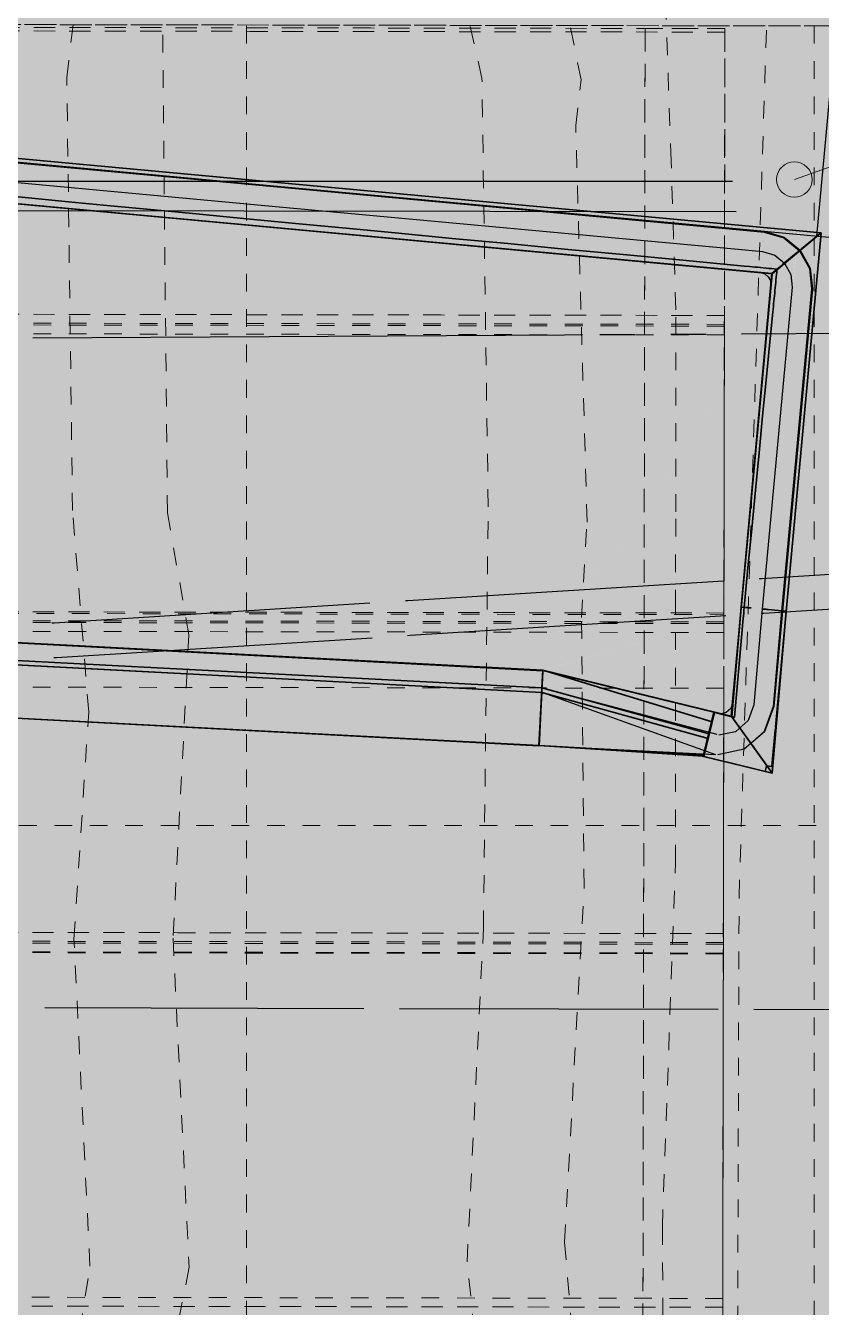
# Model space of a CAD drawing. Header units: metres. Extents: x 1 to 98, y 2 to 1697.
# Drawn here: x 20.02 to 24.51, y 1668.07 to 1675.31 of the extents above; entities that cross this region are included whole.
import ezdxf

# ---------------------------------------------------------------- set-up
doc = ezdxf.new("R2010")
doc.units = ezdxf.units.M
for name, pattern in [('Dot_Section Line', [0.02, 0, -0.02]), ('JacobsDash', [0.0045, 0.003, -0.0015]), ('JacobsDemolished', [0.0045, 0.003, -0.0015])]:
    doc.linetypes.add(name, pattern=pattern)
for name, color, linetype, lineweight in [('D-BDGE', 7, 'Continuous', 13), ('D-BDGE-FLOOR', 7, 'Continuous', 50), ('D-BDGE-FLOOR-PAT', 7, 'Continuous', 50), ('D-ENHA-ANNO-TEXT', 7, 'Continuous', 9), ('D-ENHA-TEXT', 7, 'Continuous', 9)]:
    doc.layers.add(name, color=color, linetype=linetype, lineweight=lineweight)
for name, color, linetype, lineweight, true_color in [('D-BDGE-DECK', 7, 'Continuous', 13, 0x8c8cc6), ('D-BDGE-DECK-PAT', 7, 'Continuous', 13, 0x8c8cc6), ('D-BDGE-FRAMING', 7, 'Continuous', 13, 0x8c8cc6), ('D-BDGE-INT-WALL', 7, 'Continuous', 13, 0x8c8cc6)]:
    doc.layers.add(name, color=color, linetype=linetype, lineweight=lineweight, true_color=true_color)

# ---------------------------------------------------------------- blocks, each defined once
blk = doc.blocks.new('T2DPAA-T2D-PWA-SU-M2D-000003_250_dwg-40806560-DRG-2871021 - GENERAL ARRANGEMENT PLAN')
at = {"color": 254, "lineweight": 25, "true_color": 0xffdbd0}
for p, q in [((29.5082, 1582.8633), (24.9584, 1582.4882)), ((24.9692, 1582.3265), (29.5434, 1582.6962))]:
    blk.add_line(p, q, dxfattribs=at)
at = {"color": 9, "lineweight": 25, "true_color": 0xd0d0a3}
for p, q in [((31.2841, 1582.1541), (29.63, 1582.0086)), ((29.0323, 1581.9561), (28.833, 1581.9385)), ((29.4307, 1581.9911), (29.2315, 1581.9736)), ((28.6338, 1581.921), (25.6453, 1581.6582))]:
    blk.add_line(p, q, dxfattribs=at)
at = {"color": 9, "lineweight": 25, "true_color": 0xd0a3d0}
for p, q in [((29.658, 1580.514), (29.6579, 1580.514)), ((27.6789, 1580.2252), (27.6788, 1580.2252))]:
    blk.add_line(p, q, dxfattribs=at)
at = {"color": 151, "lineweight": 25, "true_color": 0xa3b9ff}
for p, q in [((30.0115, 1578.2158), (31.61, 1578.3439)), ((28.0179, 1578.056), (29.8122, 1578.1998)), ((26.0243, 1577.8962), (27.8185, 1578.04))]:
    blk.add_line(p, q, dxfattribs=at)
at = {"color": 9, "lineweight": 25, "true_color": 0xd0a3d0, "flags": 128}
for points in [[(31.3942, 1580.8668), (29.8558, 1580.6423), (29.8419, 1580.6403)], [(31.411, 1580.6704), (29.8842, 1580.4475), (29.8703, 1580.4455)], [(29.6437, 1580.6114), (27.8767, 1580.3535), (27.8628, 1580.3515)], [(29.6721, 1580.4166), (27.9051, 1580.1587), (27.8912, 1580.1567)], [(27.6646, 1580.3225), (25.8976, 1580.0647), (25.8837, 1580.0626)], [(27.693, 1580.1278), (25.926, 1579.8699), (25.9121, 1579.8679)]]:
    blk.add_lwpolyline(points, dxfattribs=at)
blk = doc.blocks.new('T2DPAA-T2D-PWA-SU-M2D-000001_ExistingUtilities_rvt-1-DRG-2871021 - GENERAL ARRANGEMENT PLAN')
at = {"color": 254, "lineweight": 25, "true_color": 0xd0d0d0, "rotation": 355.285451560958}
blk.add_blockref('T2DPAA-T2D-PWA-SU-M2D-000003_250_dwg-40806560-DRG-2871021 - GENERAL ARRANGEMENT PLAN', (424.0329, 99.3486), dxfattribs=at)
blk = doc.blocks.new('T2DPAA-T2D-C3S-RW-M2D-100010_dwg-40802999-DRG-2871021 - GENERAL ARRANGEMENT PLAN')
at = {"color": 9, "lineweight": 25, "true_color": 0xc3c3c3, "flags": 128}
for points in [[(260.547, -114.5351), (260.5664, -112.5973), (260.5747, -111.7667), (260.58, -111.2353), (260.5863, -110.61), (260.5937, -109.8733), (260.5971, -109.5354), (260.6131, -107.9355), (260.6336, -105.8802), (260.6377, -105.4732), (260.6471, -104.5356), (260.6481, -104.4356)], [(252.7369, -114.457), (254.5473, -114.4751), (255.2149, -114.4818), (257.6109, -114.5058), (261.7805, -114.5475)], [(252.7369, -114.457), (255.111, -114.4808), (257.6109, -114.5058), (260.1108, -114.5308), (260.2487, -114.5322), (260.3632, -114.5562), (260.4599, -114.6222), (260.524, -114.7201), (260.5456, -114.8351), (260.5274, -116.6618), (260.5219, -117.203), (260.4823, -117.3491), (260.3763, -117.4573), (260.231, -117.4999)], [(252.7373, -114.462), (255.111, -114.4858), (257.6108, -114.5108), (260.1107, -114.5358), (260.2486, -114.5372), (260.3613, -114.5608), (260.4563, -114.6257), (260.5193, -114.722), (260.5406, -114.8351), (260.5224, -116.6618), (260.5196, -117.203), (260.4809, -117.3484), (260.3759, -117.4566), (260.231, -117.4999)], [(252.7467, -114.5721), (255.1099, -114.5957), (257.6097, -114.6208), (260.1096, -114.6458), (260.2475, -114.6472), (260.3182, -114.662), (260.3778, -114.7027), (260.4173, -114.7631), (260.4306, -114.834), (260.4124, -116.6607), (260.4096, -117.2019), (260.3855, -117.2937), (260.3193, -117.3623), (260.2277, -117.3899)], [(252.7569, -114.6922), (255.1087, -114.7157), (257.6085, -114.7408), (260.1084, -114.7658), (260.2463, -114.7672), (260.2711, -114.7724), (260.2921, -114.7867), (260.306, -114.8079), (260.3107, -114.8328), (260.2924, -116.6595), (260.2897, -117.2007), (260.2814, -117.234), (260.2576, -117.2594), (260.2241, -117.27)], [(252.9779, -117.2922), (256.9837, -117.1721), (259.2067, -117.1054), (260.2108, -117.2653)], [(252.9864, -117.392), (256.9867, -117.272), (259.2097, -117.2053), (260.2144, -117.3853)], [(252.9885, -117.417), (256.9874, -117.297), (259.2104, -117.2303), (260.2178, -117.5002)], [(253.0139, -117.7163), (256.9964, -117.5969), (259.2194, -117.5302), (260.2178, -117.5002)]]:
    blk.add_lwpolyline(points, dxfattribs=at)
blk = doc.blocks.new('T2DPAA-T2D-PWC-RW-M2D-100010_RoadDesign_rvt-1-DRG-2871021 - GENERAL ARRANGEMENT PLAN')
at = {"color": 9, "lineweight": 25, "true_color": 0xc3c3c3, "rotation": 355.285451560958}
blk.add_blockref('T2DPAA-T2D-C3S-RW-M2D-100010_dwg-40802999-DRG-2871021 - GENERAL ARRANGEMENT PLAN', (333.7642, 1809.6861), dxfattribs=at)
blk = doc.blocks.new('Roofs 2 - Roofs 2-4993555-DRG-2871021 - GENERAL ARRANGEMENT PLAN')
at = {"layer": 'D-BDGE-DECK-PAT', "linetype": 'JacobsDemolished', "true_color": 0xc0c0c0, "transparency": 33554606}
for points in [[(439.3742, 1717.8976), (442.4016, 1718.2314), (442.4013, 1718.2345), (442.5122, 1718.2436), (445.1815, 1718.5379), (445.0628, 1720.0081), (439.2417, 1719.5381), (439.3672, 1717.9842)], [(439.3742, 1717.8976), (439.2417, 1719.5381), (438.4478, 1719.4739), (438.5016, 1719.4387), (438.5376, 1719.3934), (438.7094, 1719.2396), (438.907, 1718.9717), (439.0246, 1718.7768), (439.1769, 1718.463), (439.3446, 1717.9824)]]:
    blk.add_hatch(color=9, dxfattribs=at).paths.add_polyline_path(points)
at = {"layer": 'D-BDGE-DECK', "color": 8, "linetype": 'JacobsDemolished', "true_color": 0x808080}
for p, q in [((444.8634, 1719.992), (437.7067, 1719.4142)), ((439.2417, 1719.5381), (445.0628, 1720.0081)), ((445.0628, 1720.0081), (444.8634, 1719.992)), ((444.8634, 1719.992), (445.0485, 1717.6995)), ((445.0485, 1717.6995), (444.8634, 1719.992)), ((445.2479, 1717.7156), (445.0628, 1720.0081)), ((445.2479, 1717.7156), (445.0628, 1720.0081)), ((437.5074, 1719.3981), (439.2417, 1719.5381)), ((439.4268, 1717.2456), (439.2417, 1719.5381)), ((437.7067, 1719.4142), (437.5074, 1719.3981)), ((437.6925, 1717.1055), (437.5074, 1719.3981)), ((437.5074, 1719.3981), (437.6925, 1717.1055)), ((437.8918, 1717.1216), (437.7067, 1719.4142)), ((437.8918, 1717.1216), (437.7067, 1719.4142)), ((437.8918, 1717.1216), (445.0485, 1717.6995)), ((445.2479, 1717.7156), (439.4268, 1717.2456)), ((445.0485, 1717.6995), (445.2479, 1717.7156)), ((439.4268, 1717.2456), (437.6925, 1717.1055)), ((437.6925, 1717.1055), (437.8918, 1717.1216))]:
    blk.add_line(p, q, dxfattribs=at)
blk = doc.blocks.new('Roofs 3 - Roofs 3-4999916-DRG-2871021 - GENERAL ARRANGEMENT PLAN')
at = {"layer": 'D-BDGE-DECK', "color": 8, "linetype": 'JacobsDemolished', "true_color": 0x808080}
for p, q in [((443.8287, 1717.5652), (438.3662, 1717.1239)), ((443.8287, 1717.5652), (438.3662, 1717.1239)), ((444.1064, 1714.1283), (443.8287, 1717.5652)), ((443.8287, 1717.5652), (444.0936, 1714.2866)), ((438.6311, 1713.8453), (444.0936, 1714.2866)), ((444.0936, 1714.2866), (444.1005, 1714.2006)), ((444.1009, 1714.1957), (444.1005, 1714.2006)), ((444.1009, 1714.1957), (444.1028, 1714.1723)), ((444.1028, 1714.1723), (444.1033, 1714.1659)), ((444.1033, 1714.1659), (444.127, 1713.8724)), ((444.2386, 1712.4919), (444.1064, 1714.1283)), ((444.127, 1713.8724), (438.6645, 1713.4311)), ((444.127, 1713.8724), (444.5824, 1708.2356)), ((444.2386, 1712.4919), (438.776, 1712.0506)), ((444.2478, 1712.3781), (444.2386, 1712.4919)), ((444.2478, 1712.3781), (438.7852, 1711.9368)), ((444.5793, 1708.2738), (444.2478, 1712.3781))]:
    blk.add_line(p, q, dxfattribs=at)
blk = doc.blocks.new('Median Kerb - Median Kerb-6104980-DRG-2871021 - GENERAL ARRANGEMENT PLAN')
at = {"layer": 'D-BDGE-FLOOR', "lineweight": 35, "true_color": 0xc0c0c0}
for points in [[(443.1037, 1713.7904), (443.1007, 1713.8904), (436.8705, 1713.7035), (436.8797, 1713.6037), (443.0243, 1713.788)], [(444.0771, 1713.6782), (444.082, 1713.7167), (443.1012, 1713.8903), (444.0579, 1713.6824)], [(444.0662, 1713.61), (444.0765, 1713.6784), (443.1012, 1713.8903), (443.1042, 1713.7898), (444.0638, 1713.6104)], [(444.0826, 1713.7166), (444.0826, 1713.7166), (444.0835, 1713.7338), (443.1446, 1713.8826), (444.0822, 1713.7167)], [(443.105, 1713.7647), (443.1037, 1713.7904), (436.879, 1713.6037), (436.8819, 1713.5781), (443.0895, 1713.7643)], [(444.0612, 1713.5828), (444.0655, 1713.6101), (443.1042, 1713.7898), (443.106, 1713.7635), (444.0612, 1713.5828)], [(443.1139, 1713.465), (443.1047, 1713.7647), (436.8816, 1713.5781), (436.9073, 1713.2788), (443.0563, 1713.4633)], [(444.0453, 1713.4889), (444.0612, 1713.5828), (443.1051, 1713.7636), (443.114, 1713.4648), (443.9833, 1713.4872)], [(443.1141, 1713.4646), (443.1139, 1713.465), (443.114, 1713.4646)], [(444.044, 1713.4824), (444.0453, 1713.4889), (443.1831, 1713.4656), (444.0168, 1713.4819)], [(444.0418, 1713.4807), (444.044, 1713.4824), (444.0341, 1713.4812), (444.0382, 1713.4806)]]:
    blk.add_hatch(color=9, dxfattribs=at).paths.add_polyline_path(points)
at = {"layer": 'D-BDGE-FLOOR', "lineweight": 35}
for p, q in [((436.8713, 1713.7035), (443.1007, 1713.8904)), ((443.1014, 1713.8894), (436.8713, 1713.7025)), ((443.1007, 1713.8904), (443.1014, 1713.8894)), ((443.1037, 1713.7904), (443.1007, 1713.8904)), ((443.1012, 1713.8903), (444.0835, 1713.7338)), ((443.1012, 1713.8903), (444.0771, 1713.6782)), ((443.1014, 1713.8894), (443.1142, 1713.4646)), ((443.1015, 1713.889), (444.0819, 1713.7325)), ((443.1037, 1713.7904), (436.8797, 1713.6037)), ((443.105, 1713.7647), (443.1037, 1713.7904)), ((443.1042, 1713.7898), (444.0662, 1713.61)), ((443.105, 1713.7647), (436.8819, 1713.5781)), ((443.1139, 1713.465), (443.105, 1713.7647)), ((444.0617, 1713.5827), (443.1051, 1713.7636)), ((444.0418, 1713.4807), (444.0819, 1713.7325)), ((444.0819, 1713.7325), (444.0835, 1713.7338)), ((444.0835, 1713.7338), (444.0826, 1713.7166)), ((436.8712, 1713.7025), (436.8705, 1713.7035)), ((436.8705, 1713.7035), (436.879, 1713.6037)), ((436.9072, 1713.2784), (436.8712, 1713.7025)), ((444.0771, 1713.6782), (444.0662, 1713.61)), ((436.879, 1713.6037), (436.8816, 1713.5781)), ((436.8816, 1713.5781), (436.9069, 1713.2788)), ((444.0617, 1713.5827), (444.0453, 1713.4889)), ((443.1139, 1713.465), (436.9073, 1713.2788)), ((443.1142, 1713.4646), (436.9074, 1713.2784)), ((443.1142, 1713.4646), (443.1139, 1713.465)), ((444.0453, 1713.4889), (443.114, 1713.4648)), ((443.1141, 1713.4642), (444.044, 1713.4824)), ((444.0418, 1713.4807), (443.1142, 1713.4639)), ((444.044, 1713.4824), (444.0418, 1713.4807)), ((436.9069, 1713.2788), (436.9072, 1713.2784))]:
    blk.add_line(p, q, dxfattribs=at)
at = {"layer": 'D-BDGE-FLOOR', "lineweight": 35, "flags": 128}
for points in [[(443.1015, 1713.889), (443.1014, 1713.8894), (443.1013, 1713.8899), (443.1012, 1713.8903)], [(443.1012, 1713.8903), (443.1027, 1713.84), (443.1042, 1713.7898)], [(443.1142, 1713.4639), (443.1121, 1713.5347), (443.1099, 1713.6056), (443.1078, 1713.6764), (443.1057, 1713.7473), (443.1036, 1713.8181), (443.1015, 1713.889)], [(444.0826, 1713.7166), (444.0824, 1713.7141), (444.0818, 1713.7096), (444.0809, 1713.7034), (444.0798, 1713.6959), (444.0785, 1713.6873), (444.0771, 1713.6782)], [(444.0662, 1713.61), (444.0646, 1713.6001), (444.0631, 1713.5908), (444.0617, 1713.5827)], [(443.1142, 1713.4639), (443.1141, 1713.4641), (443.1141, 1713.4642)], [(444.0453, 1713.4889), (444.0448, 1713.4862), (444.0444, 1713.4842), (444.0442, 1713.4829), (444.044, 1713.4824)]]:
    blk.add_lwpolyline(points, dxfattribs=at)
at = {"layer": 'D-BDGE-FLOOR', "lineweight": 35}
for points in [[(443.1051, 1713.7636), (443.105, 1713.768), (443.1046, 1713.7767), (443.1043, 1713.7855), (443.1042, 1713.7898)], [(443.114, 1713.4648), (443.1126, 1713.5147), (443.1096, 1713.6144), (443.1066, 1713.7139), (443.1051, 1713.7636)], [(443.114, 1713.4648), (443.1141, 1713.4646), (443.1141, 1713.4643), (443.1141, 1713.4642), (443.1141, 1713.4642)]]:
    blk.add_open_spline(points, degree=3, dxfattribs=at)

msp = doc.modelspace()

# ---------------------------------------------------------------- hatches: boundary and pattern name
at = {"layer": 'D-BDGE-FLOOR', "lineweight": 5, "true_color": 0xc0c0c0}
for points in [[(24.395, 1674.0515), (24.4981, 1674.136), (16.704, 1674.8574), (16.7047, 1674.7633), (24.3828, 1674.0526)], [(24.2898, 1673.9643), (24.3648, 1674.0268), (16.7043, 1674.7358), (16.7053, 1674.6663), (16.8251, 1674.6552), (17.7899, 1674.5713), (17.818, 1674.5633), (24.2898, 1673.9643)], [(21.5595, 1674.408), (21.5595, 1674.4143), (19.8354, 1674.5735), (19.8348, 1674.5676), (21.063, 1674.454)], [(21.5479, 1674.2875), (21.5497, 1674.3149), (19.8258, 1674.4744), (19.8233, 1674.4471), (21.3183, 1674.3087)], [(21.5394, 1674.1947), (21.5415, 1674.2186), (19.8169, 1674.3783), (19.8161, 1674.3602), (21.3183, 1674.2158)], [(24.4981, 1674.136), (24.5051, 1674.1417), (21.56, 1674.4139), (21.5595, 1674.408), (24.395, 1674.1456)], [(24.365, 1674.0267), (24.395, 1674.0515), (21.5505, 1674.3148), (21.5479, 1674.2875), (24.365, 1674.0267)], [(24.2566, 1673.9365), (24.2887, 1673.9644), (21.5415, 1674.2186), (21.5399, 1674.1946), (23.7257, 1673.987), (24.2566, 1673.9365)], [(24.301, 1672.0057), (24.4981, 1674.136), (24.395, 1674.0515), (24.2066, 1672.0151), (24.2218, 1672.0135)], [(24.3074, 1672.005), (24.5046, 1674.1413), (24.4981, 1674.136), (24.301, 1672.0057), (24.3069, 1672.0051)], [(24.3088, 1672.0038), (24.5055, 1674.1416), (24.5051, 1674.1413), (24.3074, 1672.005)], [(24.1124, 1671.2552), (24.1837, 1672.067), (24.3642, 1674.0261), (24.2898, 1673.9643), (24.1103, 1672.0238), (24.0505, 1671.3416), (24.0774, 1671.304)], [(24.2066, 1672.0151), (24.395, 1674.0515), (24.365, 1674.0267), (24.1791, 1672.0176), (24.1984, 1672.0158)], [(24.1103, 1672.0238), (24.2898, 1673.9643), (24.2565, 1673.9353), (24.2145, 1673.5058), (24.1256, 1672.5926), (24.0717, 1672.027), (24.1011, 1672.0246)], [(24.0505, 1671.3416), (24.1103, 1672.0238), (24.0717, 1672.0265), (24.0158, 1671.3898), (24.0423, 1671.353)], [(24.137, 1671.2208), (24.2066, 1672.0151), (24.1791, 1672.0167), (24.1124, 1671.2552), (24.1297, 1671.231)], [(24.2218, 1671.1019), (24.301, 1672.0057), (24.2066, 1672.0151), (24.137, 1671.2208), (24.1891, 1671.1478)], [(24.2276, 1671.0937), (24.3069, 1672.0051), (24.301, 1672.0057), (24.2218, 1671.1019), (24.2272, 1671.0943)], [(24.1124, 1671.2552), (24.0505, 1671.3416), (23.89, 1671.3809), (23.8736, 1671.3137), (24.1103, 1671.2557)], [(24.0505, 1671.3416), (24.0157, 1671.39), (23.8995, 1671.4185), (23.8949, 1671.3979), (23.89, 1671.3809), (24.0423, 1671.3436)], [(24.0157, 1671.39), (23.9991, 1671.4117), (23.9041, 1671.435), (23.8995, 1671.4185), (23.9998, 1671.3939)], [(24.0157, 1671.39), (24.0162, 1671.4075), (23.9998, 1671.4115), (24.0096, 1671.3982)], [(24.137, 1671.2208), (24.1124, 1671.2552), (23.8736, 1671.3137), (23.8671, 1671.2869), (24.1274, 1671.2231)], [(24.2218, 1671.1019), (24.137, 1671.2208), (23.8671, 1671.2869), (23.8448, 1671.1942), (24.1274, 1671.125)], [(24.2279, 1671.0931), (24.2272, 1671.0938), (23.8434, 1671.1879), (23.8442, 1671.1855), (24.1902, 1671.1019), (24.1903, 1671.1023), (24.2272, 1671.0933)], [(24.2276, 1671.0937), (24.2218, 1671.1019), (23.8448, 1671.1942), (23.8442, 1671.1877), (24.2218, 1671.0951)]]:
    msp.add_hatch(color=9, dxfattribs=at).paths.add_polyline_path(points)
at = {"layer": 'D-BDGE-FLOOR-PAT', "lineweight": 5, "true_color": 0xc0c0c0}
h = msp.add_hatch(color=9, dxfattribs=at)
h.paths.add_polyline_path([(16.7222, 1667.463), (25.7222, 1667.4851), (22.4501, 1671.2692), (16.7121, 1671.5719), (16.7207, 1668.0748)])
h.paths.add_polyline_path([(19.5714, 1674.5983), (16.6964, 1677.9231), (16.7044, 1674.8637), (19.5308, 1674.6021)])
for points in [[(25.7222, 1667.4851), (25.6964, 1677.9453), (16.697, 1677.9225), (19.5714, 1674.5983), (24.5066, 1674.1415), (24.2878, 1671.7768), (24.2271, 1671.0933), (24.1902, 1671.1019), (24.1898, 1671.1002), (23.8266, 1671.1888), (22.9128, 1671.2466), (22.9127, 1671.2447), (22.4501, 1671.2692), (25.6662, 1667.5499)], [(20.7141, 1671.7886), (16.7053, 1674.6656), (16.712, 1671.9981), (20.5522, 1671.7971)], [(20.7141, 1671.7886), (24.0715, 1673.9543), (21.3847, 1674.2095), (19.725, 1674.3691), (18.7326, 1674.4663), (18.1247, 1674.5278), (17.8837, 1674.5541), (17.818, 1674.5633), (17.7899, 1674.5713), (16.7053, 1674.6656), (20.5617, 1671.898)], [(22.9351, 1671.6724), (24.1328, 1673.9487), (24.0715, 1673.9543), (20.7142, 1671.7886), (22.933, 1671.6725)], [(22.9351, 1671.6724), (24.2333, 1673.6949), (24.2562, 1673.9365), (24.1325, 1673.9481), (22.9677, 1671.7343)], [(22.9351, 1671.6724), (24.0688, 1671.9943), (24.0925, 1672.2457), (24.1553, 1672.9004), (24.2332, 1673.6947), (22.9749, 1671.7343)], [(24.0162, 1671.4075), (24.0688, 1671.9943), (22.9357, 1671.6722), (24.0157, 1671.4076)]]:
    msp.add_hatch(color=9, dxfattribs=at).paths.add_polyline_path(points)
h = msp.add_hatch(color=9, dxfattribs=at)
h.paths.add_polyline_path([(22.4501, 1671.2692), (22.4483, 1671.2713), (20.5522, 1671.3696), (21.5737, 1671.3156)])
h.paths.add_polyline_path([(22.4479, 1671.2717), (22.4479, 1671.2717), (21.5737, 1671.3175)])
h.paths.add_polyline_path([(22.1526, 1671.6132), (22.1526, 1671.6132), (22.0647, 1671.6178)])
h.paths.add_polyline_path([(19.2754, 1674.5254), (16.7042, 1674.7639), (16.7047, 1674.7633), (19.2489, 1674.5278)])
h = msp.add_hatch(color=9, dxfattribs=at)
h.paths.add_polyline_path([(24.1898, 1671.1002), (24.1895, 1671.1009), (23.8434, 1671.1857), (23.8442, 1671.1916), (23.8497, 1671.2181), (23.8405, 1671.1874), (23.8394, 1671.1867), (23.8412, 1671.1856), (24.1828, 1671.1019)])
h.paths.add_polyline_path([(22.9606, 1671.2436), (22.9058, 1671.2473), (22.4483, 1671.2713), (22.4501, 1671.2692), (22.9127, 1671.2447), (22.9136, 1671.2466), (22.9475, 1671.2444)])
h.paths.add_polyline_path([(22.9133, 1671.2473), (22.9127, 1671.2474), (22.9132, 1671.2473)])
h.paths.add_polyline_path([(23.8995, 1671.4185), (23.9041, 1671.435), (23.9017, 1671.435)])
h.paths.add_polyline_path([(23.8065, 1671.443), (22.9854, 1671.66), (22.9819, 1671.66), (23.8043, 1671.4435)])
h.paths.add_polyline_path([(22.9299, 1671.5725), (22.9291, 1671.5725), (22.9297, 1671.5725)])
at = {"layer": 'D-ENHA-TEXT'}
h = msp.add_hatch(color=256, dxfattribs=at)
edge = h.paths.add_edge_path()
edge.add_arc((24.3545, 1674.4425), 0.1, 0, 360)

# ---------------------------------------------------------------- linework, layer by layer
at = {"layer": 'D-BDGE', "color": 8, "linetype": 'JacobsDash', "lineweight": 18, "true_color": 0x808080}
for p, q in [((20.7225, 1682.2602), (20.8161, 1672.5606)), ((24.0426, 1670.3888), (24.2089, 1675.6662)), ((23.1521, 1675.0061), (23.0618, 1675.4367)), ((23.6591, 1674.5459), (23.627, 1675.4654)), ((20.2488, 1675.0178), (20.2887, 1675.3605)), ((22.5917, 1675.0143), (22.4966, 1675.4285)), ((20.281, 1672.573), (20.2488, 1675.0178)), ((22.6267, 1672.5945), (22.5917, 1675.0143)), ((23.1204, 1674.748), (23.1521, 1675.0061)), ((23.1847, 1672.5089), (23.1204, 1674.748)), ((23.6857, 1673.7063), (23.6591, 1674.5459)), ((23.6857, 1672.5663), (23.6857, 1673.7063)), ((20.3721, 1671.4367), (20.281, 1672.573)), ((20.8161, 1672.5606), (20.9377, 1671.8713)), ((22.5999, 1670.2147), (22.6267, 1672.5945)), ((23.6833, 1672.0263), (23.6857, 1672.5663)), ((23.1533, 1671.9698), (23.1847, 1672.5089)), ((23.168, 1670.4499), (23.1533, 1671.9698)), ((23.6833, 1670.5863), (23.6833, 1672.0263)), ((20.9377, 1671.8713), (20.8479, 1670.1586)), ((20.289, 1670.1544), (20.3721, 1671.4367)), ((23.6095, 1668.5277), (23.6833, 1670.5863)), ((23.0577, 1668.4429), (23.168, 1670.4499)), ((24.007, 1659.7837), (24.0426, 1670.3888)), ((20.3791, 1668.3066), (20.289, 1670.1544)), ((20.8479, 1670.1586), (20.9385, 1668.3008)), ((22.5075, 1668.3319), (22.5999, 1670.2147)), ((23.6176, 1667.2277), (23.6095, 1668.5277)), ((23.1172, 1667.7455), (23.0577, 1668.4429)), ((20.2899, 1667.7436), (20.3791, 1668.3066)), ((20.9385, 1668.3008), (20.8288, 1667.7364)), ((22.5697, 1667.7402), (22.5075, 1668.3319))]:
    msp.add_line(p, q, dxfattribs=at)
at = {"layer": 'D-BDGE-FLOOR', "lineweight": 35}
for p, q in [((16.7044, 1674.8637), (24.5066, 1674.1415)), ((24.5066, 1674.1415), (16.7044, 1674.8637)), ((24.2292, 1673.9111), (16.705, 1674.6075)), ((16.705, 1674.6075), (24.2281, 1673.9112)), ((16.705, 1674.6075), (24.2292, 1673.9111)), ((24.2281, 1673.9112), (16.7054, 1674.6075)), ((21.5601, 1674.4143), (19.8355, 1674.5739)), ((24.5051, 1674.1417), (21.5601, 1674.4143)), ((24.5066, 1674.1415), (24.2292, 1673.9111)), ((24.5066, 1674.1415), (24.2484, 1671.3506)), ((24.3088, 1672.0038), (24.5066, 1674.1415)), ((24.395, 1674.0515), (24.4981, 1674.136)), ((24.5051, 1674.1417), (24.5066, 1674.1415)), ((24.2898, 1673.9643), (24.365, 1674.0267)), ((23.998, 1671.412), (24.2292, 1673.9111)), ((24.0538, 1672.0275), (24.2281, 1673.9112)), ((24.2281, 1673.9112), (24.0538, 1672.0275)), ((24.2292, 1673.9111), (24.0549, 1672.0266)), ((24.2474, 1673.9286), (24.2281, 1673.9112)), ((24.2281, 1673.9112), (24.2474, 1673.9286)), ((24.2292, 1673.9111), (24.2281, 1673.9112)), ((16.7114, 1671.9981), (22.9343, 1671.6689)), ((16.712, 1671.9981), (20.7141, 1671.7886)), ((23.9998, 1671.4115), (24.0538, 1672.0275)), ((24.0538, 1672.0275), (23.9998, 1671.4115)), ((24.0549, 1672.0266), (24.0008, 1671.4097)), ((24.0715, 1672.027), (24.0538, 1672.0275)), ((24.0538, 1672.0275), (24.0715, 1672.027)), ((24.0549, 1672.0266), (24.0538, 1672.0275)), ((24.2066, 1672.0151), (24.301, 1672.0057)), ((24.2289, 1671.0913), (24.3088, 1672.0038)), ((24.3074, 1672.005), (24.3088, 1672.0038)), ((24.0162, 1671.4075), (24.0604, 1671.9)), ((20.7141, 1671.7886), (22.9351, 1671.6724)), ((22.9343, 1671.6689), (22.9351, 1671.6724)), ((22.9351, 1671.6724), (23.998, 1671.412)), ((22.9351, 1671.6724), (24.0162, 1671.4075)), ((22.9127, 1671.2447), (16.7125, 1671.5728)), ((23.9041, 1671.4333), (23.8434, 1671.1857)), ((23.8736, 1671.3137), (23.89, 1671.3809)), ((23.8994, 1671.4185), (23.9041, 1671.435)), ((23.9041, 1671.435), (23.9041, 1671.4333)), ((23.9998, 1671.4115), (23.9041, 1671.435)), ((24.0008, 1671.4097), (23.9041, 1671.4333)), ((24.0157, 1671.39), (23.9998, 1671.4115)), ((23.9998, 1671.4115), (24.0008, 1671.4097)), ((24.0008, 1671.4097), (24.2289, 1671.0913)), ((24.1124, 1671.2552), (24.0505, 1671.3416)), ((24.2467, 1671.3327), (24.2279, 1671.1292)), ((24.251, 1671.35), (24.2467, 1671.3327)), ((24.2484, 1671.3506), (24.251, 1671.35)), ((22.9128, 1671.2466), (22.9127, 1671.2447)), ((23.8264, 1671.1892), (22.9128, 1671.2466)), ((23.8448, 1671.1942), (23.8671, 1671.2869)), ((23.974, 1671.1531), (23.8264, 1671.1892)), ((23.8434, 1671.1857), (23.8434, 1671.1879)), ((23.8434, 1671.1857), (24.2289, 1671.0913)), ((24.2218, 1671.1019), (24.137, 1671.2208)), ((23.974, 1671.1527), (23.974, 1671.1531)), ((23.9764, 1671.1525), (23.974, 1671.1527)), ((24.1898, 1671.1002), (23.9764, 1671.1525)), ((24.1976, 1671.132), (24.1898, 1671.1002)), ((24.2279, 1671.1292), (24.1976, 1671.132)), ((24.2289, 1671.0913), (24.2276, 1671.0937))]:
    msp.add_line(p, q, dxfattribs=at)
at = {"layer": 'D-BDGE-FLOOR', "lineweight": 35, "flags": 128}
for points in [[(21.5394, 1674.1947), (21.2637, 1674.221), (20.9976, 1674.2465), (20.7411, 1674.2711), (20.4945, 1674.2948), (20.2579, 1674.3176), (20.0314, 1674.3394), (19.8153, 1674.3603)], [(24.0715, 1673.9543), (23.7257, 1673.987), (23.3878, 1674.019), (23.0581, 1674.0502), (22.7367, 1674.0807), (22.424, 1674.1104), (22.1201, 1674.1393), (21.8251, 1674.1674), (21.5394, 1674.1947)], [(24.1328, 1673.9487), (24.1022, 1673.9515), (24.0715, 1673.9543)], [(24.0717, 1672.027), (24.0929, 1672.2505), (24.1139, 1672.471), (24.1347, 1672.6878), (24.1553, 1672.9004), (24.1754, 1673.108), (24.1952, 1673.31), (24.2145, 1673.5058), (24.2333, 1673.6949)], [(24.0604, 1671.9), (24.0646, 1671.9472), (24.0688, 1671.9943)], [(24.0688, 1671.9943), (24.0703, 1672.0106), (24.0717, 1672.027)]]:
    msp.add_lwpolyline(points, dxfattribs=at)
at = {"layer": 'D-BDGE-FLOOR', "lineweight": 35}
for centre, major_axis, ratio, start_param, end_param in [((24.1108, 1672.0234), (-0.0398, 0.0036), 0.009593, 6.082839, 6.119992), ((23.8901, 1671.3801), (0.0095, 0.0389), 0.005293, 0.158143, 1.55223), ((23.8736, 1671.313), (0.0095, 0.0389), 0.005293, 1.55223, 2.307659), ((23.8481, 1671.2073), (0.0048, 0.0194), 0.005293, 2.307659, 3.123027)]:
    msp.add_ellipse(centre, major_axis=major_axis, ratio=ratio, start_param=start_param, end_param=end_param, dxfattribs=at)
for points in [[(24.4981, 1674.136), (24.4992, 1674.1369), (24.5011, 1674.1385), (24.5034, 1674.1403), (24.5048, 1674.1414), (24.5051, 1674.1417), (24.5051, 1674.1417)], [(24.365, 1674.0267), (24.3687, 1674.0298), (24.376, 1674.0358), (24.3863, 1674.0444), (24.3923, 1674.0492), (24.395, 1674.0515)], [(24.2566, 1673.9365), (24.2361, 1673.9385), (24.195, 1673.9426), (24.1536, 1673.9467), (24.1328, 1673.9487)], [(24.2333, 1673.6949), (24.2353, 1673.715), (24.2392, 1673.7554), (24.2451, 1673.8159), (24.2509, 1673.8763), (24.2547, 1673.9165), (24.2566, 1673.9365)], [(24.2566, 1673.9365), (24.255, 1673.9351), (24.2522, 1673.9328), (24.2491, 1673.9301), (24.2478, 1673.929), (24.2474, 1673.9286)], [(24.1791, 1672.0176), (24.1825, 1672.0173), (24.1892, 1672.0167), (24.1986, 1672.0158), (24.2041, 1672.0153), (24.2066, 1672.0151)], [(24.301, 1672.0057), (24.303, 1672.0055), (24.3062, 1672.0052), (24.3074, 1672.005), (24.3074, 1672.005)], [(24.137, 1671.2208), (24.1347, 1671.2239), (24.1299, 1671.2308), (24.1213, 1671.2427), (24.1154, 1671.251), (24.1124, 1671.2552)], [(24.2276, 1671.0937), (24.2276, 1671.0938), (24.2273, 1671.0942), (24.2261, 1671.0958), (24.2243, 1671.0984), (24.2227, 1671.1006), (24.2218, 1671.1019)]]:
    msp.add_open_spline(points, degree=3, dxfattribs=at)
for points, knots in [([(24.2474, 1673.9286), (24.248, 1673.9292), (24.2499, 1673.9308), (24.254, 1673.9343), (24.2583, 1673.9379), (24.2619, 1673.941), (24.266, 1673.9444), (24.2703, 1673.948), (24.275, 1673.9519), (24.2814, 1673.9573), (24.2864, 1673.9614), (24.2898, 1673.9643)], [-1, -1, -1, -1, -0.833333, -0.666667, -0.583333, -0.5, -0.416667, -0.333333, -0.25, -0.166667, 0, 0, 0, 0]), ([(24.0715, 1672.027), (24.0725, 1672.027), (24.0774, 1672.0266), (24.0894, 1672.0256), (24.101, 1672.0246), (24.1072, 1672.0241), (24.1103, 1672.0238)], [-1, -1, -1, -1, -0.666667, -0.333333, -0.166667, 0, 0, 0, 0]), ([(24.0505, 1671.3416), (24.0477, 1671.3455), (24.0436, 1671.3512), (24.0383, 1671.3586), (24.0345, 1671.3639), (24.0309, 1671.3689), (24.0276, 1671.3735), (24.0246, 1671.3777), (24.022, 1671.3813), (24.0197, 1671.3844), (24.0173, 1671.3878), (24.0162, 1671.3894), (24.0157, 1671.39)], [0, 0, 0, 0, 0.166667, 0.25, 0.333333, 0.416667, 0.5, 0.583333, 0.666667, 0.75, 0.833333, 1, 1, 1, 1])]:
    msp.add_open_spline(points, degree=3, knots=knots, dxfattribs=at)
at = {"layer": 'D-BDGE-FRAMING', "color": 8, "linetype": 'JacobsDemolished', "true_color": 0x808080}
for p, q in [((18.4824, 1675.3041), (23.9628, 1675.2949)), ((23.9628, 1675.2949), (18.4824, 1675.3041)), ((23.9627, 1675.2749), (23.9628, 1675.2949)), ((23.9628, 1675.2949), (23.9627, 1675.2749)), ((18.4824, 1675.2841), (23.9627, 1675.2749)), ((23.9627, 1675.2749), (18.4824, 1675.2841)), ((23.96, 1673.625), (23.9627, 1675.2749)), ((23.9627, 1675.2749), (23.96, 1673.6751)), ((23.9599, 1673.6149), (18.4796, 1673.6241)), ((23.9599, 1673.6149), (18.4796, 1673.6241)), ((18.4797, 1673.6843), (23.96, 1673.6751)), ((23.96, 1673.6751), (18.4797, 1673.6843)), ((23.96, 1673.625), (18.4797, 1673.6342)), ((23.96, 1673.625), (18.4797, 1673.6342)), ((23.96, 1673.6751), (23.96, 1673.625)), ((23.9599, 1673.5649), (18.4796, 1673.574)), ((23.9599, 1673.5649), (18.4796, 1673.574)), ((23.9571, 1671.945), (23.9599, 1673.6149)), ((23.9599, 1673.5649), (23.9572, 1671.9951)), ((23.9599, 1673.6149), (23.9599, 1673.5649)), ((18.4769, 1672.0043), (23.9572, 1671.9951)), ((23.9572, 1671.9951), (18.4769, 1672.0043)), ((23.9572, 1671.9951), (23.9571, 1671.9451)), ((23.957, 1671.885), (18.4767, 1671.8942)), ((23.957, 1671.885), (18.4767, 1671.8942)), ((23.9571, 1671.945), (18.4768, 1671.9542)), ((23.9571, 1671.9451), (18.4768, 1671.9542)), ((23.9571, 1671.935), (18.4768, 1671.9442)), ((23.9571, 1671.935), (18.4768, 1671.9442)), ((23.9541, 1670.135), (23.9571, 1671.935)), ((23.957, 1671.885), (23.9542, 1670.1851)), ((23.9571, 1671.935), (23.957, 1671.885)), ((23.9571, 1671.9451), (23.9571, 1671.945)), ((18.4739, 1670.1943), (23.9542, 1670.1851)), ((23.9542, 1670.1851), (18.4739, 1670.1943)), ((23.9542, 1670.1851), (23.9541, 1670.135)), ((23.954, 1670.075), (18.4737, 1670.0842)), ((23.954, 1670.075), (18.4737, 1670.0842)), ((23.9541, 1670.135), (18.4738, 1670.1442)), ((23.9541, 1670.135), (18.4738, 1670.1442)), ((23.9541, 1670.125), (18.4738, 1670.1342)), ((23.9541, 1670.125), (18.4738, 1670.1342)), ((23.9507, 1668.075), (23.9541, 1670.125)), ((23.954, 1670.075), (23.9508, 1668.1251)), ((23.9541, 1670.125), (23.954, 1670.075)), ((23.9508, 1668.1251), (18.4705, 1668.1343)), ((23.9508, 1668.1251), (18.4705, 1668.1343)), ((23.9508, 1668.1251), (23.9507, 1668.075)), ((18.4704, 1668.0842), (23.9507, 1668.075)), ((23.9507, 1668.075), (18.4704, 1668.0842))]:
    msp.add_line(p, q, dxfattribs=at)
at = {"layer": 'D-BDGE-INT-WALL', "color": 8, "linetype": 'JacobsDemolished', "true_color": 0x808080}
for p, q in [((23.4786, 1655.1653), (23.5122, 1675.2957)), ((23.5122, 1675.2957), (23.4786, 1655.1653)), ((23.5122, 1675.2957), (23.9622, 1675.2949)), ((23.5122, 1675.2957), (23.9622, 1675.2949)), ((23.9286, 1655.1646), (23.9622, 1675.2949)), ((23.9622, 1675.2949), (23.9286, 1655.1646))]:
    msp.add_line(p, q, dxfattribs=at)
at = {"layer": 'D-ENHA-ANNO-TEXT', "color": 7, "linetype": 'Dot_Section Line', "true_color": 0xffffff}
for p, q in [((21.2632, 1653.011), (21.2632, 1695.6172)), ((24.4663, 1653.011), (24.4663, 1695.5489)), ((14.1785, 1670.7953), (27.1435, 1670.7953))]:
    msp.add_line(p, q, dxfattribs=at)
at = {"layer": 'D-ENHA-TEXT'}
msp.add_line((24.3545, 1674.4425), (27.5136, 1675.5702), dxfattribs=at)
msp.add_circle((24.3545, 1674.4425), 0.1, dxfattribs=at)

# ---------------------------------------------------------------- block references
at = {"lineweight": 5}
for name in ['T2DPAA-T2D-PWC-RW-M2D-100010_RoadDesign_rvt-1-DRG-2871021 - GENERAL ARRANGEMENT PLAN', 'T2DPAA-T2D-PWA-SU-M2D-000001_ExistingUtilities_rvt-1-DRG-2871021 - GENERAL ARRANGEMENT PLAN']:
    msp.add_blockref(name, (-559.5337, 0), dxfattribs=at)
at = {"layer": 'D-BDGE-DECK', "color": 8, "linetype": 'JacobsDemolished', "true_color": 0x808080, "rotation": 355.285451560958}
for name in ['Roofs 2 - Roofs 2-4993555-DRG-2871021 - GENERAL ARRANGEMENT PLAN', 'Roofs 3 - Roofs 3-4999916-DRG-2871021 - GENERAL ARRANGEMENT PLAN']:
    msp.add_blockref(name, (-559.5337, 0), dxfattribs=at)
at = {"layer": 'D-BDGE-FLOOR', "lineweight": 35, "rotation": 355.285451560958}
msp.add_blockref('Median Kerb - Median Kerb-6104980-DRG-2871021 - GENERAL ARRANGEMENT PLAN', (-559.5337, 0), dxfattribs=at)

doc.saveas('drawing.dxf')
